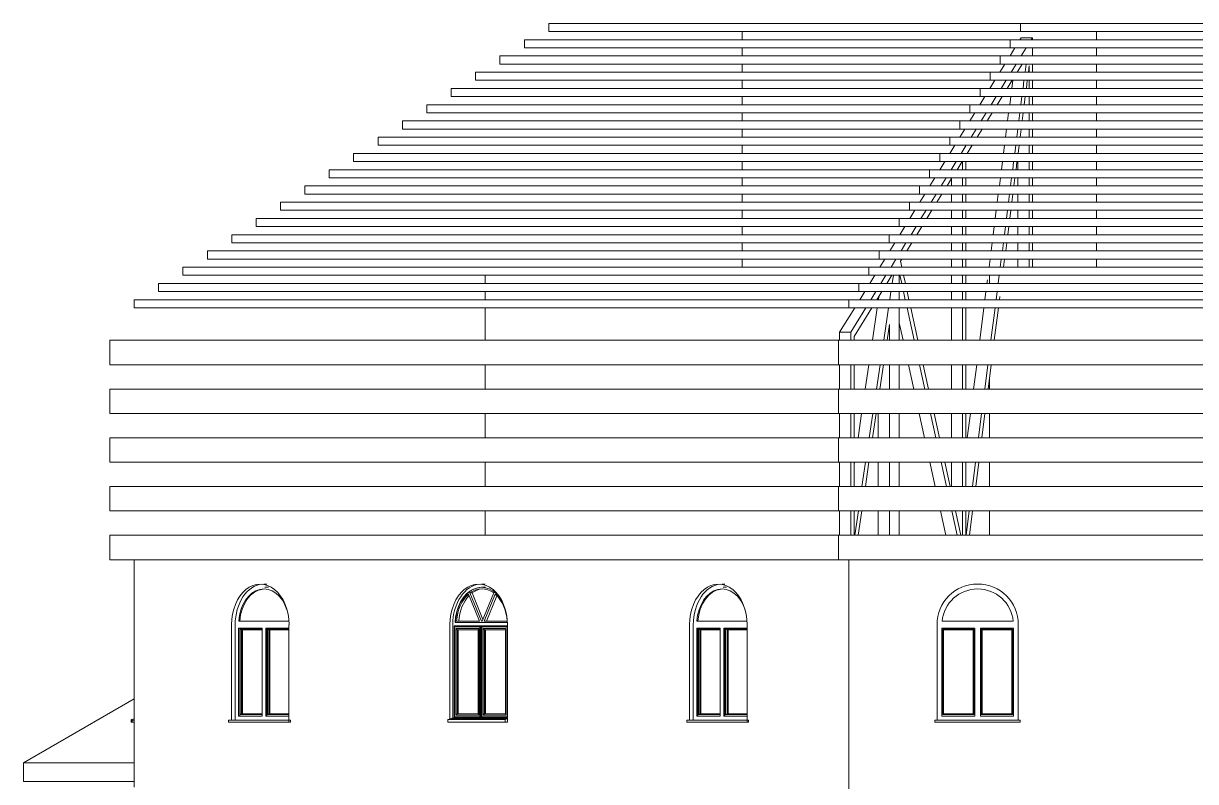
# Model space of a CAD drawing. Header units: millimetres. Extents: x -21636 to 28764, y -7273 to 14600.
# Drawn here: x -10857 to 3564, y 5269 to 14600 of the extents above; entities that cross this region are included whole.
import ezdxf

# ---------------------------------------------------------------- set-up
doc = ezdxf.new("R2010")
doc.units = ezdxf.units.MM
for name, color, linetype, lineweight in [('A-FLOR', 192, 'Continuous', 9), ('A-GENM', 13, 'Continuous', 9), ('A-GLAZ', 151, 'Continuous', 9), ('A-ROOF', 132, 'Continuous', 9), ('A-WALL', 113, 'Continuous', 9), ('I-WALL', 2, 'Continuous', 9)]:
    doc.layers.add(name, color=color, linetype=linetype, lineweight=lineweight)

# ---------------------------------------------------------------- blocks, each defined once
blk = doc.blocks.new('HOOR LIGHT - HOOR LIGHT-165948-West')
at = {"layer": 'A-GENM'}
for p, q in [((-9494, 11200), (-703, 11200)), ((-9494, 11200), (-9494, 11100)), ((-703, 11200), (11619, 11200)), ((-703, 11100), (-703, 11200)), ((-703, 11100), (-9494, 11100)), ((11619, 11100), (-703, 11100))]:
    blk.add_line(p, q, dxfattribs=at)
blk = doc.blocks.new('HOOR LIGHT1 - HOOR LIGHT-166020-West')
at = {"layer": 'A-GENM'}
for p, q in [((-9194, 11400), (-579, 11400)), ((-9194, 11400), (-9194, 11300)), ((-579, 11400), (11494, 11400)), ((-579, 11300), (-579, 11400)), ((-579, 11300), (-9194, 11300)), ((11494, 11300), (-579, 11300))]:
    blk.add_line(p, q, dxfattribs=at)
blk = doc.blocks.new('HOOR LIGHT2 - HOOR LIGHT-166050-West')
at = {"layer": 'A-GENM'}
for p, q in [((-8894, 11600), (-454, 11600)), ((-8894, 11600), (-8894, 11500)), ((-454, 11600), (11370, 11600)), ((-454, 11600), (-454, 11500)), ((-454, 11500), (-8894, 11500)), ((11370, 11500), (-454, 11500))]:
    blk.add_line(p, q, dxfattribs=at)
blk = doc.blocks.new('HOOR LIGHT3 - HOOR LIGHT-166080-West')
at = {"layer": 'A-GENM'}
for p, q in [((-8594, 11800), (-330, 11800)), ((-8594, 11800), (-8594, 11700)), ((-330, 11700), (-8594, 11700)), ((-330, 11800), (11246, 11800)), ((-330, 11800), (-330, 11700)), ((11246, 11700), (-330, 11700))]:
    blk.add_line(p, q, dxfattribs=at)
blk = doc.blocks.new('HOOR LIGHT4 - HOOR LIGHT-166110-West')
at = {"layer": 'A-GENM'}
for p, q in [((-8294, 12000), (-206, 12000)), ((-8294, 11900), (-8294, 12000)), ((-206, 12000), (11122, 12000)), ((-206, 12000), (-206, 11900)), ((-206, 11900), (-8294, 11900)), ((11122, 11900), (-206, 11900))]:
    blk.add_line(p, q, dxfattribs=at)
blk = doc.blocks.new('HOOR LIGHT5 - HOOR LIGHT-166140-West')
at = {"layer": 'A-GENM'}
for p, q in [((-7994, 12200), (-82, 12200)), ((-7994, 12200), (-7994, 12100)), ((-82, 12200), (10997, 12200)), ((-82, 12100), (-82, 12200)), ((-82, 12100), (-7994, 12100)), ((10997, 12100), (-82, 12100))]:
    blk.add_line(p, q, dxfattribs=at)
blk = doc.blocks.new('HOOR LIGHT6 - HOOR LIGHT-166170-West')
at = {"layer": 'A-GENM'}
for p, q in [((-7694, 12400), (43, 12400)), ((-7694, 12400), (-7694, 12300)), ((43, 12300), (-7694, 12300)), ((43, 12400), (10873, 12400)), ((43, 12300), (43, 12400)), ((10873, 12300), (43, 12300))]:
    blk.add_line(p, q, dxfattribs=at)
blk = doc.blocks.new('HOOR LIGHT7 - HOOR LIGHT-166200-West')
at = {"layer": 'A-GENM'}
for p, q in [((-7394, 12600), (167, 12600)), ((-7394, 12500), (-7394, 12600)), ((167, 12600), (10749, 12600)), ((167, 12500), (167, 12600)), ((167, 12500), (-7394, 12500)), ((10749, 12500), (167, 12500))]:
    blk.add_line(p, q, dxfattribs=at)
blk = doc.blocks.new('HOOR LIGHT8 - HOOR LIGHT-166230-West')
at = {"layer": 'A-GENM'}
for p, q in [((-7094, 12800), (291, 12800)), ((-7094, 12700), (-7094, 12800)), ((291, 12700), (-7094, 12700)), ((291, 12800), (10625, 12800)), ((291, 12700), (291, 12800)), ((10625, 12700), (291, 12700))]:
    blk.add_line(p, q, dxfattribs=at)
blk = doc.blocks.new('HOOR LIGHT9 - HOOR LIGHT-166260-West')
at = {"layer": 'A-GENM'}
for p, q in [((-6794, 13000), (416, 13000)), ((-6794, 12900), (-6794, 13000)), ((416, 13000), (10500, 13000)), ((416, 13000), (416, 12900)), ((416, 12900), (-6794, 12900)), ((10500, 12900), (416, 12900))]:
    blk.add_line(p, q, dxfattribs=at)
blk = doc.blocks.new('HOOR LIGHT10 - HOOR LIGHT-166290-West')
at = {"layer": 'A-GENM'}
for p, q in [((-6494, 13200), (540, 13200)), ((-6494, 13100), (-6494, 13200)), ((540, 13200), (10376, 13200)), ((540, 13100), (540, 13200)), ((540, 13100), (-6494, 13100)), ((10376, 13100), (540, 13100))]:
    blk.add_line(p, q, dxfattribs=at)
blk = doc.blocks.new('HOOR LIGHT11 - HOOR LIGHT-166320-West')
at = {"layer": 'A-GENM'}
for p, q in [((-6194, 13400), (664, 13400)), ((-6194, 13300), (-6194, 13400)), ((664, 13300), (-6194, 13300)), ((664, 13400), (10252, 13400)), ((664, 13300), (664, 13400)), ((10252, 13300), (664, 13300))]:
    blk.add_line(p, q, dxfattribs=at)
blk = doc.blocks.new('HOOR LIGHT12 - HOOR LIGHT-166350-West')
at = {"layer": 'A-GENM'}
for p, q in [((-5894, 13600), (788, 13600)), ((-5894, 13500), (-5894, 13600)), ((788, 13600), (10127, 13600)), ((788, 13600), (788, 13500)), ((788, 13500), (-5894, 13500)), ((10127, 13500), (788, 13500))]:
    blk.add_line(p, q, dxfattribs=at)
blk = doc.blocks.new('HOOR LIGHT13 - HOOR LIGHT-166380-West')
at = {"layer": 'A-GENM'}
for p, q in [((-5594, 13800), (913, 13800)), ((-5594, 13700), (-5594, 13800)), ((913, 13700), (-5594, 13700)), ((913, 13800), (10003, 13800)), ((913, 13800), (913, 13700)), ((10003, 13700), (913, 13700))]:
    blk.add_line(p, q, dxfattribs=at)
blk = doc.blocks.new('HOOR LIGHT14 - HOOR LIGHT-166410-West')
at = {"layer": 'A-GENM'}
for p, q in [((-5294, 14000), (1037, 14000)), ((-5294, 13900), (-5294, 14000)), ((1037, 14000), (9879, 14000)), ((1037, 13900), (1037, 14000)), ((1037, 13900), (-5294, 13900)), ((9879, 13900), (1037, 13900))]:
    blk.add_line(p, q, dxfattribs=at)
blk = doc.blocks.new('HOOR LIGHT15 - HOOR LIGHT-166476-West')
at = {"layer": 'A-GENM'}
for p, q in [((-4994, 14200), (1161, 14200)), ((-4994, 14200), (-4994, 14100)), ((1161, 14200), (9755, 14200)), ((1161, 14100), (1161, 14200)), ((1161, 14100), (-4994, 14100)), ((9755, 14100), (1161, 14100))]:
    blk.add_line(p, q, dxfattribs=at)
blk = doc.blocks.new('HOOR LIGHT16 - HOOR LIGHT-166506-West')
at = {"layer": 'A-GENM'}
for p, q in [((-4694, 14400), (1285, 14400)), ((-4694, 14300), (-4694, 14400)), ((1285, 14300), (-4694, 14300)), ((1285, 14400), (9630, 14400)), ((1285, 14300), (1285, 14400)), ((9630, 14300), (1285, 14300))]:
    blk.add_line(p, q, dxfattribs=at)
blk = doc.blocks.new('HOOR LIGHT17 - HOOR LIGHT-166536-West')
at = {"layer": 'A-GENM'}
for p, q in [((-4394, 14600), (1410, 14600)), ((-4394, 14500), (-4394, 14600)), ((1410, 14600), (9506, 14600)), ((1410, 14500), (1410, 14600)), ((1410, 14500), (-4394, 14500)), ((9506, 14500), (1410, 14500))]:
    blk.add_line(p, q, dxfattribs=at)
blk = doc.blocks.new('TRUESS4 - TRUESS-173663-West')
at = {"layer": 'A-GENM'}
for p, q in [((1404, 14400), (1418, 14423)), ((1418, 14423), (1556, 14423)), ((1556, 14423), (1542, 14400)), ((1556, 14400), (1556, 14423)), ((1281, 14200), (1342, 14300)), ((1480, 14300), (1419, 14200)), ((1556, 14200), (1556, 14300)), ((1157, 14000), (1219, 14100)), ((1357, 14100), (1296, 14000)), ((1368, 14000), (1430, 14100)), ((1479, 14100), (1466, 14000)), ((1507, 14000), (1517, 14080)), ((1517, 14080), (1517, 14000)), ((1556, 14000), (1556, 14100)), ((1034, 13800), (1096, 13900)), ((1234, 13900), (1172, 13800)), ((1245, 13800), (1307, 13900)), ((1302, 13800), (1315, 13900)), ((1453, 13900), (1441, 13800)), ((1482, 13800), (1494, 13900)), ((1517, 13900), (1517, 13800)), ((1556, 13800), (1556, 13900)), ((911, 13600), (973, 13700)), ((1111, 13700), (1049, 13600)), ((1122, 13600), (1184, 13700)), ((1277, 13600), (1290, 13700)), ((1428, 13700), (1415, 13600)), ((1456, 13600), (1469, 13700)), ((1517, 13700), (1517, 13600)), ((1556, 13600), (1556, 13700)), ((788, 13400), (849, 13500)), ((987, 13500), (926, 13400)), ((999, 13400), (1060, 13500)), ((1252, 13400), (1264, 13500)), ((1402, 13500), (1390, 13400)), ((1431, 13400), (1444, 13500)), ((1517, 13500), (1517, 13400)), ((1556, 13400), (1556, 13500)), ((664, 13200), (726, 13300)), ((864, 13300), (803, 13200)), ((875, 13200), (937, 13300)), ((1226, 13200), (1239, 13300)), ((1377, 13300), (1364, 13200)), ((1405, 13200), (1418, 13300)), ((1517, 13300), (1517, 13200)), ((1556, 13200), (1556, 13300)), ((541, 13000), (603, 13100)), ((741, 13100), (679, 13000)), ((752, 13000), (814, 13100)), ((1201, 13000), (1214, 13100)), ((1352, 13100), (1339, 13000)), ((1380, 13000), (1393, 13100)), ((1517, 13100), (1517, 13000)), ((1556, 13000), (1556, 13100)), ((418, 12800), (480, 12900)), ((618, 12900), (556, 12800)), ((629, 12800), (691, 12900)), ((698, 12900), (698, 12800)), ((737, 12800), (737, 12900)), ((1175, 12800), (1188, 12900)), ((1326, 12900), (1314, 12800)), ((1355, 12800), (1367, 12900)), ((1379, 12800), (1379, 12900)), ((1517, 12900), (1517, 12800)), ((1556, 12800), (1556, 12900)), ((295, 12600), (356, 12700)), ((494, 12700), (433, 12600)), ((506, 12600), (567, 12700)), ((698, 12700), (698, 12600)), ((737, 12600), (737, 12700)), ((1150, 12600), (1163, 12700)), ((1301, 12700), (1288, 12600)), ((1329, 12600), (1342, 12700)), ((1379, 12600), (1379, 12700)), ((1517, 12700), (1517, 12600)), ((1556, 12600), (1556, 12700)), ((560, 12600), (560, 12688)), ((171, 12400), (233, 12500)), ((371, 12500), (310, 12400)), ((382, 12400), (444, 12500)), ((560, 12400), (560, 12500)), ((698, 12500), (698, 12400)), ((737, 12400), (737, 12500)), ((1125, 12400), (1137, 12500)), ((1275, 12500), (1263, 12400)), ((1304, 12400), (1316, 12500)), ((1379, 12400), (1379, 12500)), ((1517, 12500), (1517, 12400)), ((1556, 12400), (1556, 12500)), ((48, 12200), (110, 12300)), ((248, 12300), (186, 12200)), ((259, 12200), (321, 12300)), ((560, 12200), (560, 12300)), ((698, 12300), (698, 12200)), ((737, 12200), (737, 12300)), ((1099, 12200), (1112, 12300)), ((1250, 12300), (1237, 12200)), ((1278, 12200), (1291, 12300)), ((1379, 12200), (1379, 12300)), ((1517, 12300), (1517, 12200)), ((1556, 12200), (1556, 12300)), ((-75, 12000), (-13, 12100)), ((125, 12100), (63, 12000)), ((136, 12000), (198, 12100)), ((560, 12000), (560, 12100)), ((698, 12100), (698, 12000)), ((737, 12000), (737, 12100)), ((1074, 12000), (1087, 12100)), ((1225, 12100), (1212, 12000)), ((1253, 12000), (1266, 12100)), ((1379, 12000), (1379, 12100)), ((1517, 12100), (1517, 12000)), ((1556, 12000), (1556, 12100)), ((-198, 11800), (-137, 11900)), ((1, 11900), (-60, 11800)), ((13, 11800), (74, 11900)), ((560, 11800), (560, 11900)), ((698, 11900), (698, 11800)), ((737, 11800), (737, 11900)), ((1048, 11800), (1061, 11900)), ((1199, 11900), (1187, 11800)), ((1228, 11800), (1240, 11900)), ((1379, 11800), (1379, 11900)), ((1517, 11900), (1517, 11800)), ((1556, 11800), (1556, 11900)), ((-322, 11600), (-260, 11700)), ((-122, 11700), (-183, 11600)), ((-66, 11673), (-49, 11700)), ((560, 11600), (560, 11700)), ((698, 11700), (698, 11600)), ((737, 11600), (737, 11700)), ((1023, 11600), (1036, 11700)), ((1174, 11700), (1161, 11600)), ((1202, 11600), (1215, 11700)), ((1379, 11600), (1379, 11700)), ((1517, 11700), (1517, 11600)), ((1556, 11600), (1556, 11700)), ((-50, 11600), (-66, 11673)), ((-445, 11400), (-383, 11500)), ((-245, 11500), (-307, 11400)), ((-234, 11400), (-172, 11500)), ((-154, 11500), (-169, 11400)), ((-82, 11400), (-82, 11500)), ((-73, 11500), (-51, 11400)), ((-6, 11400), (-28, 11500)), ((560, 11400), (560, 11500)), ((698, 11500), (698, 11400)), ((737, 11400), (737, 11500)), ((998, 11400), (1003, 11446)), ((1148, 11500), (1136, 11400)), ((-568, 11200), (-506, 11300)), ((-368, 11300), (-430, 11200)), ((-357, 11200), (-295, 11300)), ((-184, 11300), (-199, 11200)), ((-82, 11200), (-82, 11300)), ((-29, 11300), (-7, 11200)), ((38, 11200), (16, 11300)), ((560, 11200), (560, 11300)), ((698, 11300), (698, 11200)), ((737, 11200), (737, 11300)), ((972, 11200), (985, 11300)), ((1123, 11300), (1110, 11200)), ((-337, 11200), (-331, 11243)), ((1151, 11200), (1156, 11239)), ((-815, 10800), (-630, 11100)), ((-492, 11100), (-676, 10800)), ((-637, 10745), (-419, 11100)), ((-411, 10700), (-352, 11100)), ((-214, 11100), (-273, 10700)), ((-82, 10700), (-82, 11100)), ((15, 11100), (103, 10700)), ((148, 10700), (60, 11100)), ((560, 10700), (560, 11100)), ((698, 11100), (698, 10700)), ((737, 10700), (737, 11100)), ((909, 10700), (959, 11100)), ((1098, 11100), (1047, 10700)), ((1088, 10700), (1139, 11100)), ((-231, 10700), (-202, 10896)), ((-202, 10896), (-202, 10700)), ((-35, 10700), (-82, 10916)), ((-815, 10700), (-815, 10800)), ((-815, 10800), (-676, 10800)), ((-676, 10800), (-676, 10700)), ((-637, 10700), (-637, 10745)), ((-815, 10100), (-815, 10400)), ((-676, 10400), (-676, 10100)), ((-637, 10100), (-637, 10400)), ((-500, 10100), (-456, 10400)), ((-317, 10400), (-362, 10100)), ((-320, 10100), (-276, 10400)), ((-202, 10400), (-202, 10100)), ((-82, 10100), (-82, 10400)), ((97, 10100), (31, 10400)), ((169, 10400), (235, 10100)), ((280, 10100), (214, 10400)), ((560, 10100), (560, 10400)), ((698, 10400), (698, 10100)), ((737, 10100), (737, 10400)), ((832, 10100), (871, 10400)), ((1009, 10400), (971, 10100)), ((1012, 10100), (1050, 10400)), ((-815, 9500), (-815, 9800)), ((-676, 9800), (-676, 9500)), ((-637, 9500), (-637, 9800)), ((-589, 9500), (-544, 9800)), ((-406, 9800), (-451, 9500)), ((-409, 9500), (-365, 9800)), ((-340, 9500), (-340, 9800)), ((-202, 9800), (-202, 9500)), ((-82, 9500), (-82, 9800)), ((229, 9500), (163, 9800)), ((302, 9800), (368, 9500)), ((412, 9500), (346, 9800)), ((560, 9500), (560, 9800)), ((698, 9800), (698, 9500)), ((737, 9500), (737, 9800)), ((756, 9500), (794, 9800)), ((932, 9800), (894, 9500)), ((935, 9500), (973, 9800)), ((-815, 8900), (-815, 9200)), ((-676, 9200), (-676, 8900)), ((-637, 8900), (-637, 9200)), ((-637, 9173), (-633, 9200)), ((-495, 9200), (-540, 8900)), ((-498, 8900), (-454, 9200)), ((-340, 8900), (-340, 9200)), ((-202, 9200), (-202, 8900)), ((-82, 8900), (-82, 9200)), ((361, 8900), (295, 9200)), ((434, 9200), (500, 8900)), ((544, 8900), (478, 9200)), ((560, 8900), (560, 9200)), ((698, 9200), (698, 8900)), ((737, 8900), (737, 9200)), ((856, 9200), (818, 8900)), ((859, 8900), (897, 9200)), ((-815, 8300), (-815, 8600)), ((-676, 8600), (-676, 8300)), ((-637, 8300), (-637, 8600)), ((-584, 8600), (-629, 8300)), ((-587, 8300), (-542, 8600)), ((-340, 8300), (-340, 8600)), ((-202, 8600), (-202, 8300)), ((-82, 8300), (-82, 8600)), ((493, 8300), (427, 8600)), ((566, 8600), (632, 8300)), ((676, 8300), (610, 8600)), ((698, 8600), (698, 8300)), ((737, 8300), (737, 8600)), ((780, 8600), (742, 8300)), ((783, 8300), (821, 8600))]:
    blk.add_line(p, q, dxfattribs=at)
blk = doc.blocks.new('Arched _2_ - Arched _2_ 2-252812-West')
at = {"layer": 'A-GLAZ'}
for p, q in [((-9494, 6040), (-9531, 6034)), ((-9531, 6034), (-9531, 6000)), ((-9531, 6000), (-9519, 6000))]:
    blk.add_line(p, q, dxfattribs=at)
blk = doc.blocks.new('Arched _2_ - Arched _2_ 2-V21-West')
at = {"layer": 'A-GLAZ'}
for p, q in [((-9519, 6025), (-9494, 6025)), ((-9519, 6025), (-9519, 6000)), ((-9494, 6000), (-9519, 6000))]:
    blk.add_line(p, q, dxfattribs=at)
blk = doc.blocks.new('Arched _2_ - Arched _2_ 2-V22-West')
at = {"layer": 'A-GLAZ'}
for p, q in [((-7864, 7700), (-7898, 7700)), ((-7868, 7660), (-7885, 7660)), ((-7841, 7660), (-7868, 7660)), ((-7592, 7243), (-8208, 7243)), ((-8252, 7200), (-8252, 6025)), ((-8209, 6075), (-8209, 7157)), ((-8209, 7157), (-7921, 7157)), ((-8196, 7157), (-8196, 6075)), ((-8189, 7145), (-8189, 6093)), ((-8189, 7145), (-7921, 7145)), ((-8172, 7135), (-8189, 7145)), ((-8172, 6103), (-8172, 7135)), ((-8172, 7135), (-7921, 7135)), ((-8160, 6103), (-8160, 7135)), ((-7921, 7157), (-7921, 6075)), ((-7875, 6075), (-7875, 7157)), ((-7875, 7157), (-7590, 7157)), ((-7862, 7157), (-7862, 6075)), ((-7854, 7145), (-7854, 6093)), ((-7854, 7145), (-7590, 7145)), ((-7836, 7135), (-7854, 7145)), ((-7836, 6103), (-7836, 7135)), ((-7836, 7135), (-7590, 7135)), ((-7824, 6103), (-7824, 7135)), ((-7921, 6075), (-8209, 6075)), ((-8189, 6093), (-8172, 6103)), ((-8189, 6093), (-7921, 6093)), ((-7921, 6103), (-8172, 6103)), ((-7590, 6075), (-7875, 6075)), ((-7854, 6093), (-7836, 6103)), ((-7854, 6093), (-7590, 6093)), ((-7590, 6103), (-7836, 6103)), ((-8332, 6025), (-7590, 6025)), ((-8332, 6000), (-8332, 6025)), ((-7590, 6000), (-8332, 6000)), ((-7590, 6025), (-7572, 6025)), ((-7590, 6025), (-7590, 6000)), ((-7572, 6000), (-7590, 6000)), ((-7572, 6025), (-7572, 6000))]:
    blk.add_line(p, q, dxfattribs=at)
for centre, major_axis, start_param, end_param in [((-7898, 7200), (0, 500), 0.064264, 1.570796), ((-7898, 7200), (0, 440), 5.135561, 7.756098), ((-7885, 7200), (0, 440), 0.077522, 1.472913), ((-7898, 7200), (0, 440), 5.054464, 5.097761)]:
    blk.add_ellipse(centre, major_axis=major_axis, ratio=0.707107, start_param=start_param, end_param=end_param, dxfattribs=at)
blk = doc.blocks.new('Arched _2_ - Arched _2_ 2-V23-West')
at = {"layer": 'A-GLAZ'}
for p, q in [((-5177, 7700), (-5221, 7700)), ((-5190, 7660), (-5217, 7660)), ((-5173, 7660), (-5190, 7660)), ((-5383, 7575), (-5247, 7243)), ((-5364, 7590), (-5337, 7590)), ((-5223, 7243), (-5364, 7590)), ((-5337, 7590), (-5204, 7264)), ((-5070, 7590), (-5212, 7243)), ((-5188, 7243), (-5052, 7575)), ((-5033, 7555), (-5160, 7243)), ((-4904, 7225), (-5546, 7225)), ((-5247, 7243), (-5528, 7243)), ((-5212, 7243), (-5223, 7243)), ((-4906, 7243), (-5188, 7243)), ((-5574, 7200), (-5574, 6051)), ((-5557, 6053), (-5557, 7185)), ((-5554, 7174), (-5557, 7185)), ((-5557, 7185), (-5228, 7185)), ((-5554, 6064), (-5554, 7174)), ((-5240, 7174), (-5554, 7174)), ((-5522, 7135), (-5538, 7152)), ((-5538, 7152), (-5538, 6086)), ((-5256, 7152), (-5538, 7152)), ((-5522, 7135), (-5522, 6103)), ((-5264, 7135), (-5522, 7135)), ((-5509, 6103), (-5509, 7135)), ((-5256, 7152), (-5264, 7135)), ((-5264, 6103), (-5264, 7135)), ((-5256, 6086), (-5256, 7152)), ((-5228, 7185), (-5240, 7174)), ((-5240, 7174), (-5240, 6064)), ((-5228, 7185), (-5228, 6053)), ((-5224, 7185), (-5228, 7185)), ((-5224, 6053), (-5224, 7185)), ((-5221, 6053), (-5221, 7185)), ((-5218, 7174), (-5221, 7185)), ((-5221, 7185), (-4903, 7185)), ((-5218, 6064), (-5218, 7174)), ((-4904, 7174), (-5218, 7174)), ((-5186, 7135), (-5202, 7152)), ((-5202, 7152), (-5202, 6086)), ((-4920, 7152), (-5202, 7152)), ((-5186, 7135), (-5186, 6103)), ((-4928, 7135), (-5186, 7135)), ((-5173, 6103), (-5173, 7135)), ((-4920, 7152), (-4928, 7135)), ((-4928, 6103), (-4928, 7135)), ((-4920, 6086), (-4920, 7152)), ((-4903, 7176), (-4904, 7174)), ((-4904, 7174), (-4904, 6064)), ((-5554, 6064), (-5557, 6053)), ((-5240, 6064), (-5554, 6064)), ((-5522, 6103), (-5538, 6086)), ((-5538, 6086), (-5256, 6086)), ((-5522, 6103), (-5264, 6103)), ((-5264, 6103), (-5256, 6086)), ((-5240, 6064), (-5228, 6053)), ((-5218, 6064), (-5221, 6053)), ((-4904, 6064), (-5218, 6064)), ((-5186, 6103), (-5202, 6086)), ((-5202, 6086), (-4920, 6086)), ((-5186, 6103), (-4928, 6103)), ((-4928, 6103), (-4920, 6086)), ((-4904, 6064), (-4903, 6062)), ((-5636, 6034), (-5585, 6047)), ((-5636, 6000), (-5636, 6034)), ((-4929, 6034), (-5636, 6034)), ((-4929, 6000), (-5636, 6000)), ((-5585, 6050), (-5574, 6051)), ((-5585, 6047), (-5585, 6050)), ((-4903, 6050), (-5585, 6050)), ((-4903, 6047), (-5585, 6047)), ((-5574, 6051), (-4903, 6051)), ((-5228, 6053), (-5557, 6053)), ((-5228, 6053), (-5224, 6053)), ((-4903, 6053), (-5221, 6053)), ((-4903, 6040), (-4929, 6034)), ((-4929, 6034), (-4929, 6000)), ((-4929, 6000), (-4903, 6000))]:
    blk.add_line(p, q, dxfattribs=at)
for centre, major_axis, start_param, end_param in [((-5221, 7200), (0, 500), 0.050206, 1.570796), ((-5221, 7200), (0, 460), 5.387273, 7.799607), ((-5217, 7200), (0, 460), 0.079817, 1.354121), ((-5217, 7200), (0, 442), 5.79353, 6.772841), ((-5217, 7200), (0, 442), 0.557542, 1.473357), ((-5190, 7200), (0, 442), 0.634366, 1.473357), ((-5190, 7200), (0, 442), 0.069986, 0.489656), ((-5217, 7200), (0, 442), 4.809828, 5.725643), ((-5217, 7200), (0, 460), 1.356798, 1.516422)]:
    blk.add_ellipse(centre, major_axis=major_axis, ratio=0.707107, start_param=start_param, end_param=end_param, dxfattribs=at)
blk = doc.blocks.new('Arched _2_ - Arched _2_ 2-V24-West')
at = {"layer": 'A-GLAZ'}
for p, q in [((1321, 7243), (445, 7243)), ((443, 6075), (443, 7157)), ((443, 7157), (850, 7157)), ((453, 7145), (453, 6093)), ((453, 7145), (838, 7145)), ((463, 7135), (453, 7145)), ((463, 6103), (463, 7135)), ((463, 7135), (828, 7135)), ((838, 7145), (828, 7135)), ((828, 7135), (828, 6103)), ((838, 6093), (838, 7145)), ((850, 7157), (850, 6075)), ((916, 6075), (916, 7157)), ((916, 7157), (1323, 7157)), ((928, 7145), (928, 6093)), ((928, 7145), (1313, 7145)), ((938, 7135), (928, 7145)), ((938, 6103), (938, 7135)), ((938, 7135), (1303, 7135)), ((1313, 7145), (1303, 7135)), ((1303, 7135), (1303, 6103)), ((1313, 6093), (1313, 7145)), ((1323, 7157), (1323, 6075)), ((850, 6075), (443, 6075)), ((453, 6093), (463, 6103)), ((453, 6093), (838, 6093)), ((828, 6103), (463, 6103)), ((838, 6093), (828, 6103)), ((1323, 6075), (916, 6075)), ((928, 6093), (938, 6103)), ((928, 6093), (1313, 6093)), ((1303, 6103), (938, 6103)), ((1313, 6093), (1303, 6103)), ((358, 6025), (1408, 6025)), ((358, 6000), (358, 6025)), ((1408, 6000), (358, 6000)), ((1408, 6025), (1408, 6000))]:
    blk.add_line(p, q, dxfattribs=at)
blk.add_arc((883, 7200), 440, 5.6083, 174.3917, dxfattribs=at)
blk = doc.blocks.new('POLYGON HOORNO1 - POLYGON HOORNO-266158-West')
at = {"layer": 'A-ROOF'}
for p, q in [((-9794, 8300), (-827, 8300)), ((-9794, 8000), (-9794, 8300)), ((-827, 8300), (11743, 8300)), ((-827, 8000), (-827, 8300)), ((-827, 8000), (-9794, 8000)), ((11743, 8000), (-827, 8000))]:
    blk.add_line(p, q, dxfattribs=at)
blk = doc.blocks.new('POLYGON HOORNO2 - POLYGON HOORNO-266412-West')
at = {"layer": 'A-ROOF'}
for p, q in [((-9794, 8900), (-827, 8900)), ((-9794, 8600), (-9794, 8900)), ((-827, 8900), (11743, 8900)), ((-827, 8600), (-827, 8900)), ((-827, 8600), (-9794, 8600)), ((11743, 8600), (-827, 8600))]:
    blk.add_line(p, q, dxfattribs=at)
blk = doc.blocks.new('POLYGON HOORNO3 - POLYGON HOORNO-266474-West')
at = {"layer": 'A-ROOF'}
for p, q in [((-9794, 9500), (-827, 9500)), ((-9794, 9200), (-9794, 9500)), ((-827, 9500), (11743, 9500)), ((-827, 9200), (-827, 9500)), ((-827, 9200), (-9794, 9200)), ((11743, 9200), (-827, 9200))]:
    blk.add_line(p, q, dxfattribs=at)
blk = doc.blocks.new('POLYGON HOORNO4 - POLYGON HOORNO-266536-West')
at = {"layer": 'A-ROOF'}
for p, q in [((-9794, 10100), (-827, 10100)), ((-9794, 9800), (-9794, 10100)), ((-827, 10100), (11743, 10100)), ((-827, 9800), (-827, 10100)), ((-827, 9800), (-9794, 9800)), ((11743, 9800), (-827, 9800))]:
    blk.add_line(p, q, dxfattribs=at)
blk = doc.blocks.new('POLYGON HOORNO5 - POLYGON HOORNO-266598-West')
at = {"layer": 'A-ROOF'}
for p, q in [((-9794, 10700), (-827, 10700)), ((-9794, 10400), (-9794, 10700)), ((-827, 10700), (11743, 10700)), ((-827, 10400), (-827, 10700)), ((-827, 10400), (-9794, 10400)), ((11743, 10400), (-827, 10400))]:
    blk.add_line(p, q, dxfattribs=at)

msp = doc.modelspace()

# ---------------------------------------------------------------- linework, layer by layer
at = {"layer": 'A-FLOR'}
for p, q in [((-2016, 14500), (-2016, 14400)), ((2346, 14500), (2346, 14400)), ((-2016, 14300), (-2016, 14200)), ((2346, 14300), (2346, 14200))]:
    msp.add_line(p, q, dxfattribs=at)
at = {"layer": 'A-ROOF'}
for p, q in [((-10857, 5500), (-9494, 6287)), ((-10857, 5500), (-9494, 5500)), ((-10857, 5500), (-10857, 5269)), ((-9494, 5269), (-10857, 5269))]:
    msp.add_line(p, q, dxfattribs=at)
at = {"layer": 'A-WALL'}
for p, q in [((-9494, 8000), (-9494, 5200)), ((-703, 4700), (-703, 8000)), ((-8297, 6025), (-8297, 7200)), ((-7590, 7200), (-7590, 6025)), ((-5610, 6040), (-5610, 7200)), ((-4903, 7200), (-4903, 6000)), ((-2661, 6025), (-2661, 7200)), ((-1954, 7200), (-1954, 6025)), ((383, 6025), (383, 7200)), ((1383, 7200), (1383, 6025))]:
    msp.add_line(p, q, dxfattribs=at)
msp.add_arc((883, 7200), 500, 0, 180, dxfattribs=at)
for centre in [(-7943, 7200), (-5256, 7200), (-2307, 7200)]:
    msp.add_ellipse(centre, major_axis=(0, 500), ratio=0.707107, start_param=4.712389, end_param=7.853982, dxfattribs=at)
at = {"layer": 'I-WALL'}
for p, q in [((-2016, 14100), (-2016, 14000)), ((2346, 14100), (2346, 14000)), ((-2016, 13900), (-2016, 13800)), ((2346, 13900), (2346, 13800)), ((-2016, 13700), (-2016, 13600)), ((2346, 13700), (2346, 13600)), ((-2016, 13500), (-2016, 13400)), ((2346, 13500), (2346, 13400)), ((-2016, 13300), (-2016, 13200)), ((2346, 13300), (2346, 13200)), ((-2016, 13100), (-2016, 13000)), ((2346, 13100), (2346, 13000)), ((-2016, 12900), (-2016, 12800)), ((2346, 12900), (2346, 12800)), ((-2016, 12700), (-2016, 12600)), ((2346, 12700), (2346, 12600)), ((-2016, 12500), (-2016, 12400)), ((2346, 12500), (2346, 12400)), ((-2016, 12300), (-2016, 12200)), ((2346, 12300), (2346, 12200)), ((-2016, 12100), (-2016, 12000)), ((2346, 12100), (2346, 12000)), ((-2016, 11900), (-2016, 11800)), ((2346, 11900), (2346, 11800)), ((-2016, 11700), (-2016, 11600)), ((2346, 11700), (2346, 11600)), ((-5178, 11400), (-5178, 11500)), ((1027, 11408), (1027, 11500)), ((-5178, 11200), (-5178, 11300)), ((-5178, 10700), (-5178, 11100)), ((-5178, 10100), (-5178, 10400)), ((1027, 10100), (1027, 10221)), ((-5178, 9500), (-5178, 9800)), ((1027, 9500), (1027, 9800)), ((-5178, 8900), (-5178, 9200)), ((1027, 8900), (1027, 9200)), ((-5178, 8300), (-5178, 8600)), ((1027, 8300), (1027, 8600))]:
    msp.add_line(p, q, dxfattribs=at)

# ---------------------------------------------------------------- block references
at = {"layer": 'A-GENM'}
for name in ['HOOR LIGHT17 - HOOR LIGHT-166536-West', 'TRUESS4 - TRUESS-173663-West', 'HOOR LIGHT16 - HOOR LIGHT-166506-West', 'HOOR LIGHT15 - HOOR LIGHT-166476-West', 'HOOR LIGHT14 - HOOR LIGHT-166410-West', 'HOOR LIGHT13 - HOOR LIGHT-166380-West', 'HOOR LIGHT12 - HOOR LIGHT-166350-West', 'HOOR LIGHT11 - HOOR LIGHT-166320-West', 'HOOR LIGHT10 - HOOR LIGHT-166290-West', 'HOOR LIGHT9 - HOOR LIGHT-166260-West', 'HOOR LIGHT8 - HOOR LIGHT-166230-West', 'HOOR LIGHT7 - HOOR LIGHT-166200-West', 'HOOR LIGHT6 - HOOR LIGHT-166170-West', 'HOOR LIGHT5 - HOOR LIGHT-166140-West', 'HOOR LIGHT4 - HOOR LIGHT-166110-West', 'HOOR LIGHT3 - HOOR LIGHT-166080-West', 'HOOR LIGHT2 - HOOR LIGHT-166050-West', 'HOOR LIGHT1 - HOOR LIGHT-166020-West', 'HOOR LIGHT - HOOR LIGHT-165948-West']:
    msp.add_blockref(name, (0, 0), dxfattribs=at)
at = {"layer": 'A-GLAZ'}
for name, p in [('Arched _2_ - Arched _2_ 2-V22-West', (0, 0)), ('Arched _2_ - Arched _2_ 2-V23-West', (0, 0)), ('Arched _2_ - Arched _2_ 2-V22-West', (5636, 0)), ('Arched _2_ - Arched _2_ 2-V24-West', (0, 0)), ('Arched _2_ - Arched _2_ 2-252812-West', (0, 0)), ('Arched _2_ - Arched _2_ 2-V21-West', (0, 0))]:
    msp.add_blockref(name, p, dxfattribs=at)
at = {"layer": 'A-ROOF'}
for name in ['POLYGON HOORNO5 - POLYGON HOORNO-266598-West', 'POLYGON HOORNO4 - POLYGON HOORNO-266536-West', 'POLYGON HOORNO3 - POLYGON HOORNO-266474-West', 'POLYGON HOORNO2 - POLYGON HOORNO-266412-West', 'POLYGON HOORNO1 - POLYGON HOORNO-266158-West']:
    msp.add_blockref(name, (0, 0), dxfattribs=at)

doc.saveas('drawing.dxf')
